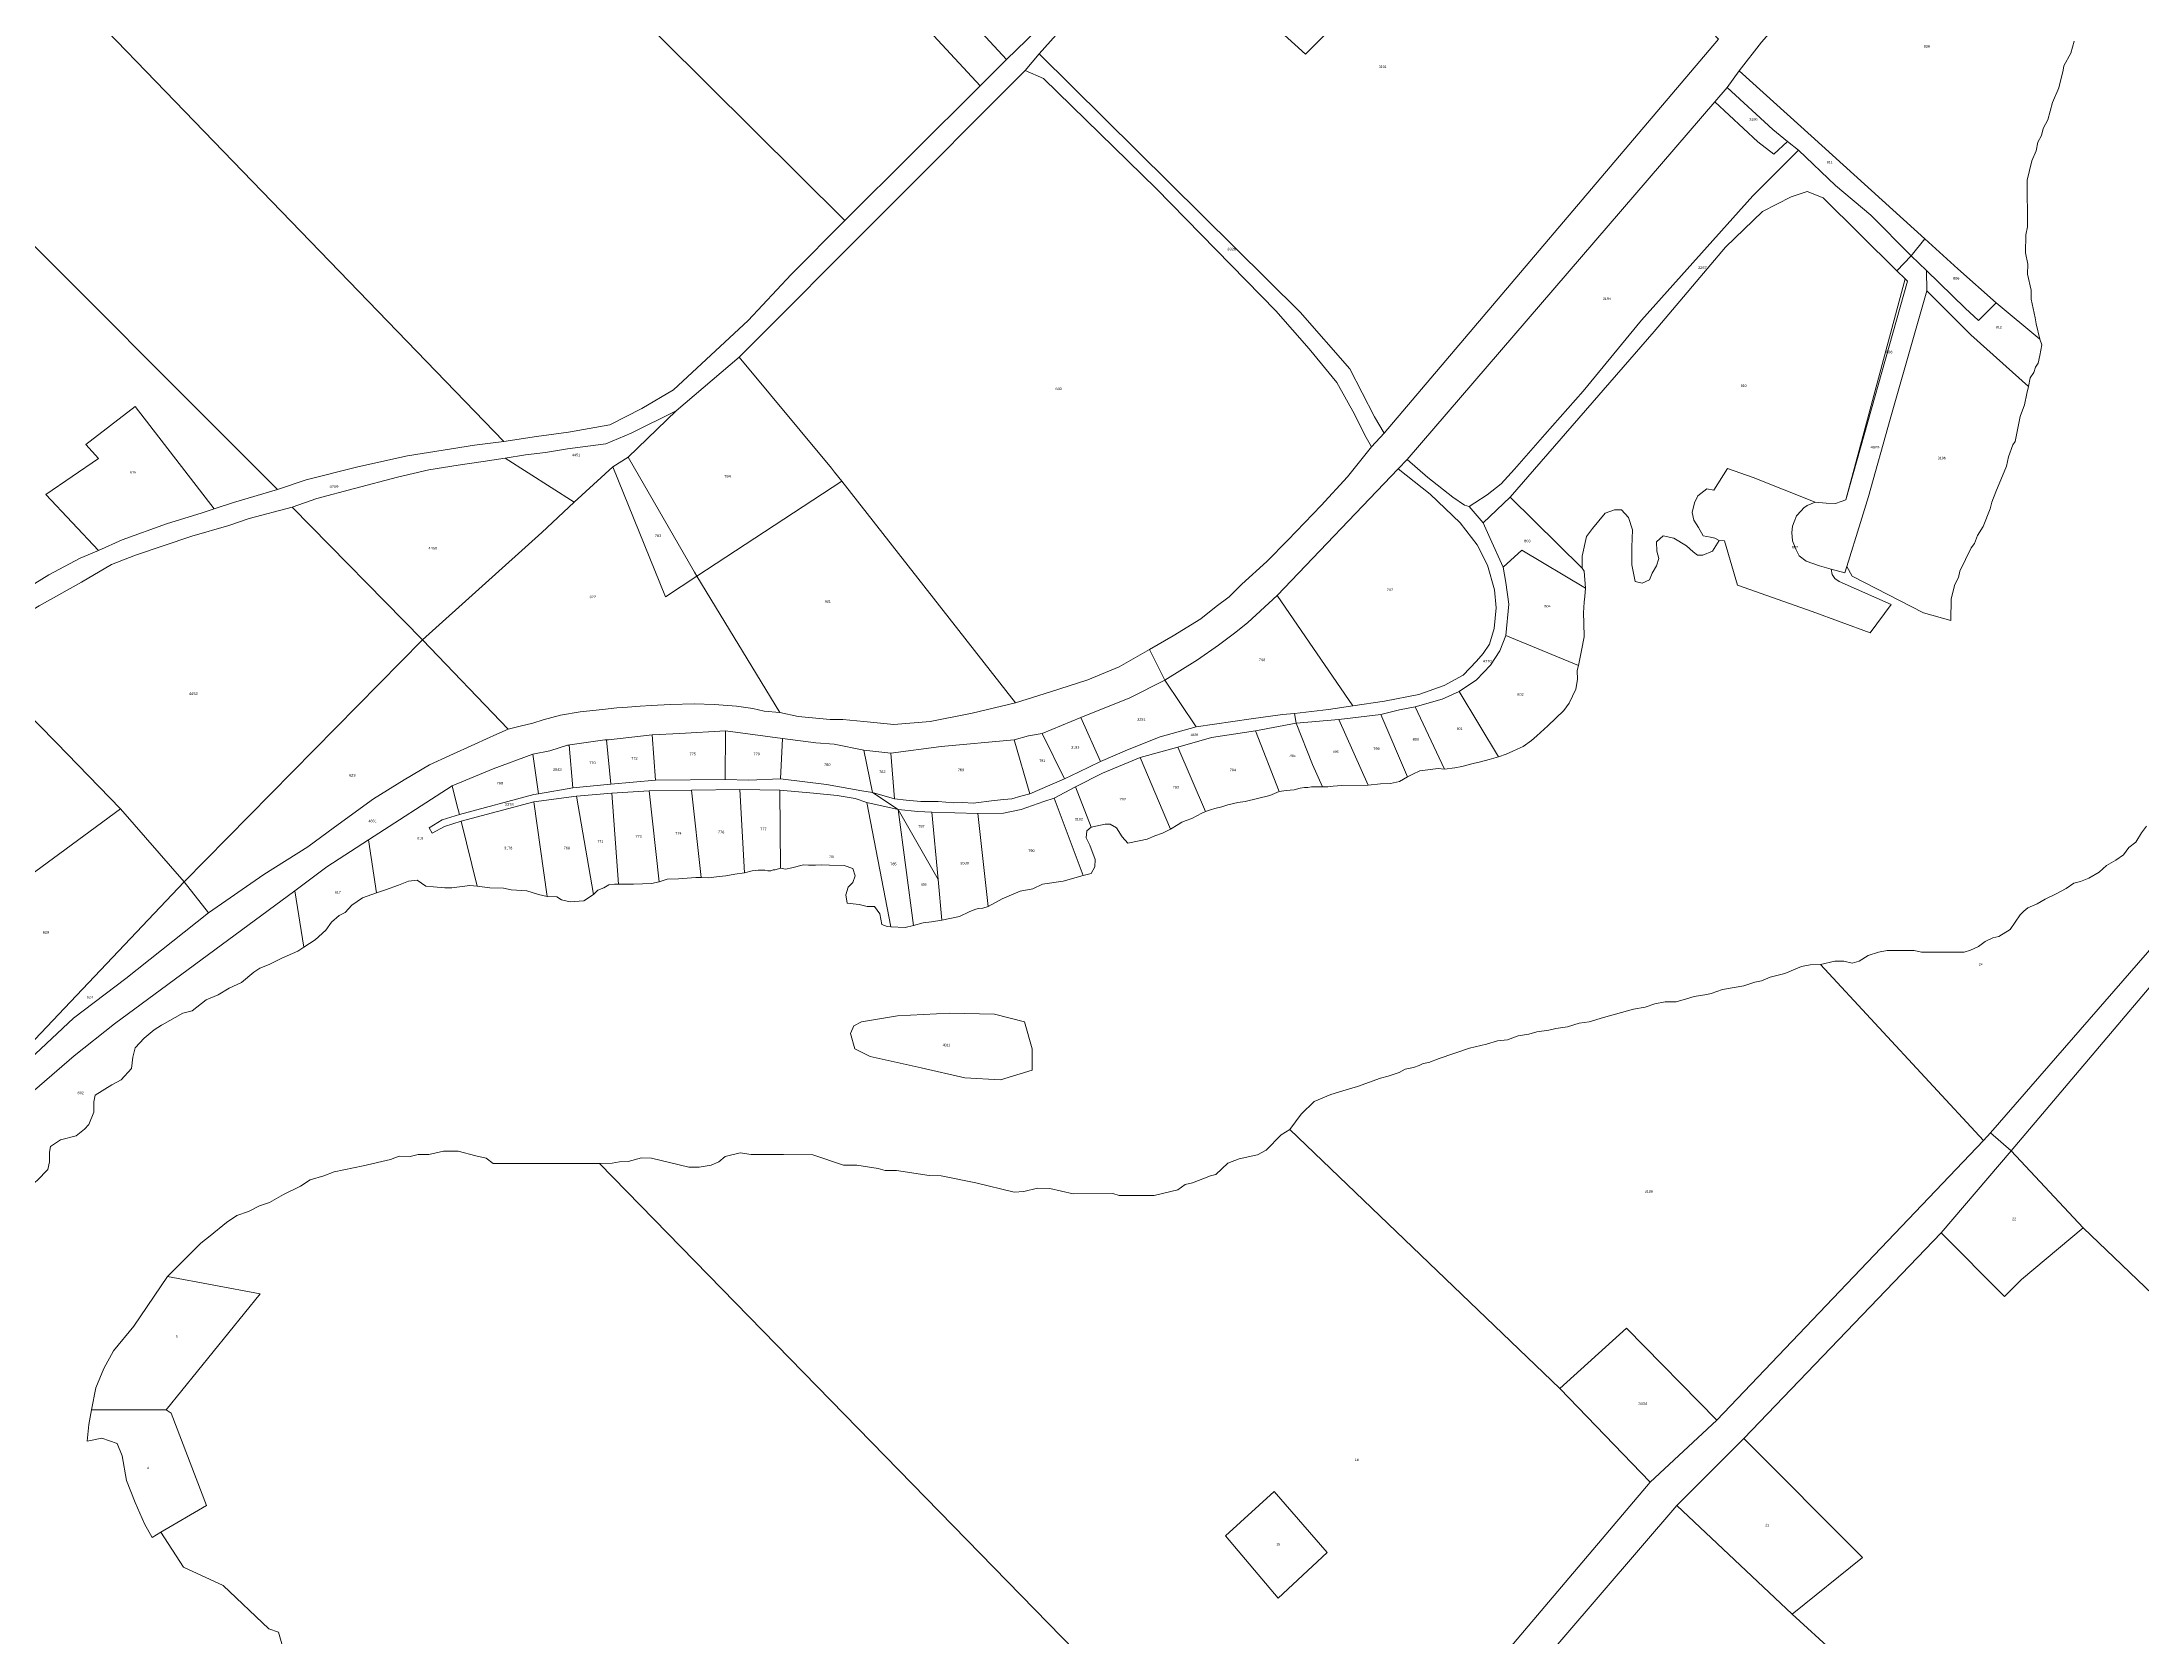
# Model space of a CAD drawing. Header units: metres. Extents: x 208626 to 229755, y 5040476 to 5064226.
# Drawn here: x 217748 to 218932, y 5042127 to 5043026 of the extents above; entities that cross this region are included whole.
import ezdxf

# ---------------------------------------------------------------- set-up
doc = ezdxf.new("R2010")
doc.units = ezdxf.units.M
doc.header["$LTSCALE"] = 0.56
doc.layers.add('6', color=7, linetype='Continuous', lineweight=13)
doc.layers.add('61', color=7, linetype='Continuous')

msp = doc.modelspace()

# ---------------------------------------------------------------- linework, layer by layer
at = {"layer": '6'}
for points in [[(217089.9591, 5044026.8276), (217153.9212, 5044091.6685), (217160.2048, 5044098.2797), (218244.4752, 5043066.9266), (218228.7999, 5043052.8188), (218276.6098, 5043001.0901), (218200.2213, 5042925.2129)], [(216960.5795, 5043883.7877), (217089.9591, 5044026.8276), (218200.2213, 5042925.2129), (218170.1095, 5042894.8852), (218145.8409, 5042868.9994), (218103.6439, 5042829.9083), (218085.8117, 5042819.2782), (218067.7622, 5042810.221), (218044.582, 5042806.093), (218026.4824, 5042803.5527), (218007.9494, 5042800.6839)], [(216871.0926, 5043783.6837), (216960.5795, 5043883.7877), (218007.9494, 5042800.6839), (217991.5124, 5042798.7009), (217973.8702, 5042795.9713), (217953.6443, 5042792.7777), (217925.7338, 5042786.5351), (217896.6288, 5042779.2588), (217880.4155, 5042773.7043)], [(216775.5389, 5043686.6132), (216871.0926, 5043783.6837), (217880.4155, 5042773.7043), (217855.6476, 5042766.4009), (217844.7998, 5042762.8108), (217800.133, 5042820.4244), (217772.3545, 5042799.0563), (217779.4772, 5042791.2214), (217749.918, 5042770.9217), (217779.4951, 5042739.4157), (217769.2776, 5042734.9648), (217751.5653, 5042725.6038), (217731.8527, 5042713.4104)], [(218309.7948, 5043019.2595), (218322.6478, 5043033.5261), (218381.5297, 5043090.3776), (218383.5844, 5043092.4102), (218418.0234, 5043057.2368), (218459.9916, 5043018.95), (218482.0802, 5043041.4067), (218450.4199, 5043091.8422), (218454.4695, 5043094.7873), (218421.5564, 5043129.9735), (218479.923, 5043190.1577), (218504.5368, 5043215.538), (218587.3689, 5043140.0688), (218692.8527, 5043027.5653), (218504.375, 5042805.4561), (218498.8476, 5042814.5825), (218485.0611, 5042841.7109), (218457.0432, 5042873.7313)], [(218383.5844, 5043092.4102), (218421.5564, 5043129.9735), (218454.4695, 5043094.7873), (218450.4199, 5043091.8422), (218482.0802, 5043041.4067), (218459.9916, 5043018.95), (218418.0234, 5043057.2368)], [(218244.4752, 5043066.9266), (218286.1004, 5043108.6513), (218336.4953, 5043059.7163), (218291.5014, 5043015.9817)], [(218228.7999, 5043052.8188), (218244.4752, 5043066.9266), (218291.5014, 5043015.9817), (218276.6098, 5043001.0901)], [(218301.8564, 5043009.8326), (218309.7948, 5043019.2595), (218457.0432, 5042873.7313), (218485.0611, 5042841.7109), (218498.8476, 5042814.5825), (218504.375, 5042805.4561), (218497.1554, 5042797.7878), (218493.5109, 5042804.3538), (218487.5579, 5042816.2619), (218477.7359, 5042834.1062), (218461.9649, 5042853.0314), (218443.2595, 5042874.3833), (218375.7829, 5042943.3483), (218312.2755, 5043005.3673)], [(218140.7957, 5042848.3254), (218301.8564, 5043009.8326), (218312.2755, 5043005.3673), (218375.7829, 5042943.3483), (218443.2595, 5042874.3833), (218461.9649, 5042853.0314), (218477.7359, 5042834.1062), (218487.5579, 5042816.2619), (218493.5109, 5042804.3538), (218497.1554, 5042797.7878), (218483.5937, 5042780.9354), (218468.7239, 5042764.7138), (218450.0746, 5042745.1211), (218438.1049, 5042733.1514), (218424.1402, 5042720.3837), (218416.9584, 5042713.2019), (218409.6759, 5042707.8079), (218400.9988, 5042700.8332), (218385.4382, 5042691.2575), (218372.0476, 5042683.5478), (218354.9536, 5042673.7293), (218337.259, 5042666.5204), (218316.2875, 5042659.6391), (218296.4354, 5042653.5097), (218198.5582, 5042778.4441), (218194.476, 5042783.5822), (218192.7015, 5042785.8159)], [(218697.6603, 5043000.2503), (218704.4479, 5043009.6626), (218745.128, 5042972.9605), (218809.1286, 5042914.8881), (218801.4468, 5042905.378), (218778.7877, 5042928.3392), (218758.8204, 5042945.086), (218737.887, 5042964.915), (218731.6808, 5042969.7204), (218723.3945, 5042976.6473)], [(218517.2834, 5042790.6275), (218690.8027, 5042992.1458), (218714.9425, 5042969.6939), (218723.9426, 5042962.694), (218731.6808, 5042969.7204), (218737.887, 5042964.915), (218712.1413, 5042939.1693), (218649.3222, 5042869.0814), (218616.4727, 5042829.1467), (218594.9873, 5042804.8028), (218577.775, 5042785.14), (218570.2384, 5042776.9481), (218562.3741, 5042770.7222), (218555.4929, 5042766.1347), (218552.2161, 5042764.1686), (218549.5947, 5042764.824), (218543.0411, 5042769.4115), (218528.9509, 5042780.5525)], [(218690.8027, 5042992.1458), (218697.6603, 5043000.2503), (218723.3945, 5042976.6473), (218731.6808, 5042969.7204), (218723.9426, 5042962.694), (218714.9425, 5042969.6939)], [(218552.2161, 5042764.1686), (218555.4929, 5042766.1347), (218562.3741, 5042770.7222), (218570.2384, 5042776.9481), (218577.775, 5042785.14), (218594.9873, 5042804.8028), (218616.4727, 5042829.1467), (218649.3222, 5042869.0814), (218712.1413, 5042939.1693), (218737.887, 5042964.915), (218758.8204, 5042945.086), (218778.7877, 5042928.3392), (218801.4468, 5042905.378), (218793.3671, 5042897.028), (218751.7352, 5042938.0008), (218742.7143, 5042941.5829), (218733.7002, 5042938.6449), (218717.5719, 5042930.452), (218696.8548, 5042910.2053), (218656.6271, 5042862.7366), (218575.3941, 5042769.4246), (218560.0806, 5042754.9264)], [(218801.4468, 5042905.378), (218809.1286, 5042914.8881), (218827.7399, 5042898.0662), (218849.3927, 5042878.9974), (218839.4133, 5042868.986), (218831.8997, 5042875.9108), (218810.004, 5042897.0978)], [(218734.1497, 5042749.5843), (218734.4635, 5042753.0358), (218735.5617, 5042755.5459), (218736.8168, 5042758.8405), (218739.3269, 5042761.6644), (218740.8957, 5042763.3901), (218742.7783, 5042764.8021), (218747.2693, 5042766.5443), (218753.5, 5042765.9648), (218758.8185, 5042765.8091), (218761.9333, 5042766.9771), (218764.5492, 5042767.8243), (218799.3106, 5042891.1787), (218797.9873, 5042892.481), (218793.3671, 5042897.028), (218801.4468, 5042905.378), (218810.004, 5042897.0978), (218810.2123, 5042885.7279), (218789.5091, 5042813.2641), (218777.3492, 5042769.7443), (218772.7789, 5042755.0524), (218765.0997, 5042730.3666), (218763.9671, 5042726.7257), (218756.3729, 5042728.8629), (218749.8293, 5042730.7044), (218742.1493, 5042733.2644), (218738.3856, 5042736.4061), (218736.503, 5042740.0144), (218734.6204, 5042744.8778)], [(218810.004, 5042897.0978), (218831.8997, 5042875.9108), (218839.4133, 5042868.986), (218849.3927, 5042878.9974), (218874.0143, 5042858.4141), (218875.0997, 5042855.1579), (218874.0143, 5042849.1884), (218873.0646, 5042844.8468), (218871.5952, 5042842.5641), (218870.5953, 5042839.5641), (218868.5875, 5042836.5709), (218867.6378, 5042831.6867), (218835.1439, 5042860.9323), (218810.2123, 5042885.7279)], [(218764.5492, 5042767.8243), (218797.9873, 5042892.481), (218799.3106, 5042891.1787)], [(218765.0997, 5042730.3666), (218772.7789, 5042755.0524), (218777.3492, 5042769.7443), (218789.5091, 5042813.2641), (218810.2123, 5042885.7279), (218835.1439, 5042860.9323), (218867.6378, 5042831.6867), (218866.6881, 5042827.8878), (218865.3313, 5042821.3756), (218862.8892, 5042814.8633), (218861.1255, 5042806.4517), (218860.4471, 5042802.6528), (218860.0401, 5042800.7534), (218858.8191, 5042798.854), (218856.2413, 5042792.2061), (218855.1559, 5042786.9149), (218849.1864, 5042772.398), (218846.8799, 5042766.5641), (218845.9302, 5042762.7653), (218841.9957, 5042752.8612), (218838.7396, 5042747.8413), (218837.1116, 5042743.2285), (218835.3478, 5042740.7864), (218828.8356, 5042727.7619), (218828.1774, 5042724.0874), (218825.9864, 5042720.1643), (218823.9514, 5042712.1596), (218823.8157, 5042699.9491), (218808.4167, 5042704.1899), (218768.2018, 5042724.8498)], [(218078.1448, 5042791.9877), (218105.2151, 5042818.0655), (218140.7957, 5042848.3254), (218192.7015, 5042785.8159), (218194.476, 5042783.5822), (218198.5582, 5042778.4441), (218116.9125, 5042724.8293), (218115.5231, 5042727.1122)], [(217749.918, 5042770.9217), (217779.4772, 5042791.2214), (217772.3545, 5042799.0563), (217800.133, 5042820.4244), (217844.7998, 5042762.8108), (217837.9934, 5042760.5583), (217817.8607, 5042754.3345), (217792.9383, 5042745.2718), (217779.4951, 5042739.4157)], [(218008.8045, 5042791.3859), (218020.3253, 5042793.205), (218031.563, 5042794.6617), (218043.947, 5042796.5669), (218065.5395, 5042799.4248), (218079.7432, 5042805.4141), (218105.2151, 5042818.0655), (218078.1448, 5042791.9877), (218069.4401, 5042786.5351), (218047.6113, 5042766.5253)], [(217888.6714, 5042763.8606), (217902.643, 5042768.6237), (217923.918, 5042774.3393), (217948.0508, 5042780.6901), (217965.8329, 5042784.8181), (217982.3448, 5042787.3584), (217996.3164, 5042789.5811), (218008.8045, 5042791.3859), (218047.6113, 5042766.5253), (218029.4206, 5042749.5474), (217962.2498, 5042689.0131)], [(218069.4401, 5042786.5351), (218078.1448, 5042791.9877), (218115.5231, 5042727.1122), (218116.9125, 5042724.8293), (218099.1515, 5042713.166)], [(218453.6899, 5042647.5843), (218473.0231, 5042649.6883), (218486.6804, 5042651.7749), (218504.4785, 5042654.3881), (218523.9307, 5042658.153), (218538.1259, 5042663.2436), (218548.9393, 5042669.1418), (218556.4759, 5042677.0061), (218560.0804, 5042681.2659), (218563.6848, 5042686.5088), (218566.3063, 5042695.3561), (218567.5412, 5042707.0972), (218566.517, 5042717.1124), (218562.5122, 5042731.1469), (218556.8036, 5042742.5418), (218547.2077, 5042754.9264), (218530.3121, 5042771.0175), (218512.317, 5042785.4191), (218517.2834, 5042790.6275), (218528.9509, 5042780.5525), (218543.0411, 5042769.4115), (218549.5947, 5042764.824), (218552.2161, 5042764.1686), (218560.0806, 5042754.9264), (218564.1033, 5042746.0763), (218571.3443, 5042729.9852), (218572.9895, 5042721.2369), (218574.5626, 5042709.0668), (218572.9864, 5042691.3993), (218569.5831, 5042682.9043), (218564.3402, 5042674.7124), (218556.4759, 5042666.5204), (218546.5475, 5042659.9714), (218537.0356, 5042655.6011), (218521.7344, 5042651.2507), (218512.8947, 5042649.4811), (218502.409, 5042646.8597), (218478.771, 5042644.1438), (218454.7553, 5042642.1507)], [(217962.2498, 5042689.0131), (218029.4206, 5042749.5474), (218047.6113, 5042766.5253), (218069.4401, 5042786.5351), (218099.1515, 5042713.166), (218116.9125, 5042724.8293), (218163.6679, 5042648.0085), (218154.8675, 5042648.9121), (218148.3777, 5042650.3502), (218139.1588, 5042651.6331), (218126.7187, 5042652.5145), (218115.3219, 5042652.9544), (218101.9044, 5042652.5644), (218091.0385, 5042651.9435), (218084.8294, 5042651.6331), (218077.6889, 5042651.0122), (218071.7903, 5042650.7017), (218063.7185, 5042649.7704), (218050.9899, 5042648.5285), (218040.0545, 5042646.532), (218030.2241, 5042643.9106), (218024.4205, 5042642.1002), (218017.223, 5042640.3483), (218010.4562, 5042638.6943)], [(218444.0279, 5042713.9972), (218512.317, 5042785.4191), (218530.3121, 5042771.0175), (218547.2077, 5042754.9264), (218556.8036, 5042742.5418), (218562.5122, 5042731.1469), (218566.517, 5042717.1124), (218567.5412, 5042707.0972), (218566.3063, 5042695.3561), (218563.6848, 5042686.5088), (218560.0804, 5042681.2659), (218556.4759, 5042677.0061), (218548.9393, 5042669.1418), (218538.1259, 5042663.2436), (218523.9307, 5042658.153), (218504.4785, 5042654.3881), (218486.6804, 5042651.7749)], [(218677.9979, 5042760.732), (218679.2438, 5042766.214), (218681.2373, 5042770.2009), (218686.2209, 5042774.1878), (218690.2078, 5042773.4403), (218697.9325, 5042785.6502), (218712.385, 5042780.4174), (218747.2693, 5042766.5443), (218742.7783, 5042764.8021), (218740.8957, 5042763.3901), (218739.3269, 5042761.6644), (218736.8168, 5042758.8405), (218735.5617, 5042755.5459), (218734.4635, 5042753.0358), (218734.1497, 5042749.5843), (218734.6204, 5042744.8778), (218736.503, 5042740.0144), (218738.3856, 5042736.4061), (218742.1493, 5042733.2644), (218749.8293, 5042730.7044), (218756.3729, 5042728.8629), (218756.9886, 5042725.8465), (218758.4837, 5042723.6039), (218760.9343, 5042721.8448), (218790.1822, 5042708.8722), (218778.2858, 5042693.0013), (218745.5807, 5042705.071), (218703.5313, 5042719.8662), (218696.1882, 5042744.7844), (218693.198, 5042745.0336), (218690.7062, 5042746.2795), (218688.2144, 5042746.7778), (218684.2275, 5042747.5254), (218681.4865, 5042752.2598), (218678.9946, 5042756.4959)], [(218116.9125, 5042724.8293), (218198.5582, 5042778.4441), (218296.4354, 5042653.5097), (218272.125, 5042647.7676), (218248.4581, 5042642.9275), (218227.8371, 5042641.3837), (218211.0795, 5042642.9797), (218199.1098, 5042644.1766), (218191.928, 5042644.1766), (218173.9735, 5042645.7726), (218163.6679, 5042648.0085)], [(218560.0806, 5042754.9264), (218575.3941, 5042769.4246), (218615.9666, 5042729.451), (218617.171, 5042727.6209), (218617.8493, 5042718.1249), (218582.0348, 5042739.5927), (218571.3443, 5042729.9852), (218564.1033, 5042746.0763)], [(217704.3981, 5042683.1063), (217718.5076, 5042691.572), (217738.0523, 5042703.3074), (217746.0783, 5042708.1266), (217770.0145, 5042721.4549), (217786.9263, 5042731.4973), (217800.3433, 5042736.7227), (217832.1499, 5042747.3487), (217853.0471, 5042753.3905), (217864.4919, 5042757.43), (217888.6714, 5042763.8606), (217962.2498, 5042689.0131), (217827.7343, 5042552.634), (217791.8491, 5042593.791), (217755.9289, 5042631.0251)], [(218571.3443, 5042729.9852), (218582.0348, 5042739.5927), (218617.8493, 5042718.1249), (218617.5102, 5042713.3769), (218617.171, 5042710.3246), (218616.6851, 5042704.3031), (218616.9246, 5042698.3155), (218617.1641, 5042690.6513), (218615.4876, 5042682.9872), (218613.8111, 5042674.6045), (218572.9864, 5042691.3993), (218574.5626, 5042709.0668), (218572.9895, 5042721.2369)], [(218380.6804, 5042666.2823), (218399.1698, 5042677.6892), (218410.9735, 5042686.0706), (218420.7452, 5042693.3754), (218427.3974, 5042698.6971), (218444.0279, 5042713.9972), (218486.6804, 5042651.7749), (218473.0231, 5042649.6883), (218453.6899, 5042647.5843), (218447.0313, 5042646.8597), (218429.3366, 5042644.5659), (218398.3912, 5042640.0567)], [(217827.7343, 5042552.634), (217962.2498, 5042689.0131), (218010.4562, 5042638.6943), (218004.1556, 5042635.8423), (217998.1949, 5042633.2448), (217991.7236, 5042630.1795), (217977.6704, 5042623.8282), (217966.0997, 5042618.6413), (217951.886, 5042610.1581), (217934.5795, 5042599.4898), (217912.635, 5042583.5302), (217897.4734, 5042572.3584), (217872.736, 5042556.7978), (217841.6148, 5042535.2524)], [(218546.5475, 5042659.9714), (218556.4759, 5042666.5204), (218564.3402, 5042674.7124), (218569.5831, 5042682.9043), (218572.9864, 5042691.3993), (218613.8111, 5042674.6045), (218613.0926, 5042671.7305), (218613.3321, 5042666.7009), (218612.3741, 5042661.1923), (218608.542, 5042653.2887), (218605.6402, 5042649.2789), (218596.5668, 5042640.5949), (218590.3397, 5042634.8468), (218587.4656, 5042632.2123), (218582.6755, 5042628.8592), (218579.3225, 5042627.4222), (218576.9274, 5042626.2247), (218573.0954, 5042624.5481), (218568.7843, 5042623.1111)], [(217574.5898, 5042609.7364), (217588.6994, 5042618.2021), (217608.4528, 5042629.4898), (217622.9248, 5042637.2015), (217641.8246, 5042647.5659), (217662.147, 5042659.3529), (217679.0008, 5042668.9967), (217704.3981, 5042683.1063), (217755.9289, 5042631.0251), (217791.8491, 5042593.791), (217678.3282, 5042510.3477), (217646.9571, 5042541.6793)], [(218333.3268, 5042645.2213), (218360.926, 5042656.4051), (218380.6804, 5042666.2823), (218398.3912, 5042640.0567), (218377.9556, 5042634.2666), (218359.5636, 5042627.1141), (218344.3584, 5042620.5219)], [(218502.409, 5042646.8597), (218512.8947, 5042649.4811), (218521.7344, 5042651.2507), (218538.3629, 5042616.1112), (218534.7924, 5042616.4925), (218524.476, 5042615.2075), (218520.4044, 5042613.2914), (218517.5304, 5042611.8544)], [(218521.7344, 5042651.2507), (218537.0356, 5042655.6011), (218546.5475, 5042659.9714), (218568.7843, 5042623.1111), (218563.5152, 5042621.6741), (218558.7251, 5042620.2371), (218554.414, 5042619.279), (218548.1869, 5042617.6025), (218544.1153, 5042616.884), (218538.3629, 5042616.1112)], [(218091.572, 5042635.3917), (218107.3421, 5042636.1968), (218132.9529, 5042637.6861), (218132.875, 5042610.2775), (218093.5345, 5042609.9383)], [(218132.875, 5042610.2775), (218132.9529, 5042637.6861), (218165.1957, 5042633.4039), (218163.9987, 5042610.6615), (218146.1016, 5042609.9383)], [(218215.9375, 5042602.9485), (218228.2361, 5042599.4898), (218234.8464, 5042598.7574), (218243.1369, 5042598.0037), (218252.9348, 5042598.0037), (218261.473, 5042597.142), (218266.8081, 5042597.3802), (218272.7063, 5042597.0525), (218284.4667, 5042598.5126), (218289.8295, 5042599.0956), (218294.3873, 5042599.511), (218299.5759, 5042600.9847), (218304.4911, 5042602.2954), (218315.9097, 5042607.1282), (218324.1516, 5042610.6166), (218332.0545, 5042614.4906), (218344.3584, 5042620.5219), (218359.5636, 5042627.1141), (218377.9556, 5042634.2666), (218398.3912, 5042640.0567), (218429.3366, 5042644.5659), (218447.0313, 5042646.8597), (218453.6899, 5042647.5843), (218454.7553, 5042642.1507), (218431.7747, 5042637.6447), (218406.9917, 5042634.0399), (218388.0491, 5042628.5097), (218366.7161, 5042622.6864), (218345.5392, 5042613.8534), (218330.3776, 5042606.2726), (218318.3627, 5042599.8875), (218312.4757, 5042598.0037), (218299.6631, 5042593.4816), (218289.7421, 5042591.3519), (218275.3169, 5042591.111), (218249.3826, 5042591.909), (218241.378, 5042592.3737), (218230.4357, 5042593.4481)], [(218311.4646, 5042636.2929), (218333.3268, 5042645.2213), (218344.3584, 5042620.5219), (218332.0545, 5042614.4906), (218324.1516, 5042610.6166)], [(218388.0491, 5042628.5097), (218406.9917, 5042634.0399), (218431.7747, 5042637.6447), (218445.2, 5042603.4718), (218439.9309, 5042601.3162), (218426.0397, 5042597.9632), (218421.8248, 5042597.39), (218416.22, 5042596.0471), (218412.867, 5042594.8496), (218408.7954, 5042593.8916), (218406.4003, 5042593.1731), (218403.5263, 5042592.2151)], [(218431.7747, 5042637.6447), (218454.7553, 5042642.1507), (218463.9521, 5042618.691), (218469.6295, 5042606.1063), (218465.7974, 5042606.1063), (218463.4024, 5042606.1063), (218461.2468, 5042605.8668), (218459.3308, 5042605.8668), (218456.9358, 5042605.3878), (218453.5827, 5042604.4298), (218449.0321, 5042604.1903), (218445.2, 5042603.4718)], [(218454.7553, 5042642.1507), (218478.771, 5042644.1438), (218495.2564, 5042607.0643), (218480.474, 5042607.0192), (218475.6171, 5042606.5853), (218472.5035, 5042606.1063), (218469.6295, 5042606.1063), (218463.9521, 5042618.691)], [(218478.771, 5042644.1438), (218502.409, 5042646.8597), (218517.5304, 5042611.8544), (218512.9798, 5042609.2199), (218507.9502, 5042608.0223), (218502.2021, 5042607.7828), (218495.2564, 5042607.0643)], [(218024.3259, 5042624.5775), (218033.8952, 5042626.3797), (218043.9534, 5042629.6848), (218044.9534, 5042629.6849), (218046.954, 5042605.6849), (218027.6228, 5042602.2477)], [(218043.9534, 5042629.6848), (218064.9533, 5042632.6851), (218065.9533, 5042632.6852), (218068.4211, 5042607.7006), (218046.954, 5042605.6849), (218044.9534, 5042629.6849)], [(218065.9533, 5042632.6852), (218066.9533, 5042632.6852), (218091.572, 5042635.3917), (218093.5345, 5042609.9383), (218068.4211, 5042607.7006)], [(218163.9987, 5042610.6615), (218165.1957, 5042633.4039), (218183.9482, 5042631.01), (218194.322, 5042630.212), (218210.9809, 5042626.8303), (218215.9375, 5042602.9485), (218209.8693, 5042604.003), (218189.9331, 5042607.4696)], [(218210.9809, 5042626.8303), (218226.2695, 5042625.2267), (218228.2361, 5042599.4898), (218215.9375, 5042602.9485)], [(218226.2695, 5042625.2267), (218254.6611, 5042628.8171), (218295.6936, 5042632.6881), (218304.4911, 5042602.2954), (218299.5759, 5042600.9847), (218294.3873, 5042599.511), (218289.8295, 5042599.0956), (218284.4667, 5042598.5126), (218272.7063, 5042597.0525), (218266.8081, 5042597.3802), (218261.473, 5042597.142), (218252.9348, 5042598.0037), (218243.1369, 5042598.0037), (218234.8464, 5042598.7574), (218228.2361, 5042599.4898)], [(218295.6936, 5042632.6881), (218303.8044, 5042634.9411), (218311.4646, 5042636.2929), (218324.1516, 5042610.6166), (218315.9097, 5042607.1282), (218304.4911, 5042602.2954)], [(218366.7161, 5042622.6864), (218388.0491, 5042628.5097), (218403.5263, 5042592.2151), (218401.6103, 5042591.257), (218395.8622, 5042588.383), (218392.7486, 5042587.1855), (218390.3536, 5042586.2274), (218388.1734, 5042584.8806), (218383.8869, 5042582.3954)], [(217978.9542, 5042606.684), (218002.1105, 5042616.3938), (218024.3259, 5042624.5775), (218027.6228, 5042602.2477), (218024.9549, 5042601.7734), (217982.9546, 5042590.684), (217981.5891, 5042596.0612)], [(218330.3776, 5042606.2726), (218345.5392, 5042613.8534), (218366.7161, 5042622.6864), (218383.8869, 5042582.3954), (218379.3364, 5042580.0003), (218375.0253, 5042578.5633), (218370.7142, 5042576.767), (218366.1636, 5042575.6893), (218359.9028, 5042574.3534), (218356.7109, 5042577.9443), (218353.519, 5042583.1312), (218349.9281, 5042585.1261), (218347.1351, 5042585.1261), (218339.1553, 5042583.5302)], [(217931.7865, 5042576.3483), (217978.9542, 5042606.684), (217981.5891, 5042596.0612), (217982.9546, 5042590.684), (217973.3168, 5042587.5406), (217965.9218, 5042583.1036), (217967.6697, 5042580.1456), (217974.6613, 5042583.9103), (217983.955, 5042586.7673), (217993.0159, 5042550.3018), (217988.9443, 5042550.5413), (217978.7046, 5042549.2065), (217974.7046, 5042549.2065), (217968.3908, 5042549.91), (217963.9819, 5042550.2492), (217959.2339, 5042553.6406), (217954.2162, 5042552.9363), (217948.6492, 5042550.7147), (217941.2829, 5042548.1463), (217936.2534, 5042546.4697)], [(217965.9218, 5042583.1036), (217973.3168, 5042587.5406), (217982.9546, 5042590.684), (218024.9549, 5042601.7734), (218027.6228, 5042602.2477), (218046.954, 5042605.6849), (218068.4211, 5042607.7006), (218093.5345, 5042609.9383), (218132.875, 5042610.2775), (218146.1016, 5042609.9383), (218163.9987, 5042610.6615), (218189.9331, 5042607.4696), (218209.8693, 5042604.003), (218215.9375, 5042602.9485), (218230.4357, 5042593.4481), (218212.7411, 5042597.3802), (218206.1875, 5042599.674), (218196.0295, 5042601.3124), (218182.5947, 5042602.6231), (218163.6514, 5042604.3418), (218141.1379, 5042604.7509), (218113.8162, 5042604.3216), (218089.9566, 5042603.9467), (218068.954, 5042602.6853), (218049.0156, 5042600.9741), (218024.9543, 5042597.6846), (217983.955, 5042586.7673), (217974.6613, 5042583.9103), (217967.6697, 5042580.1456)], [(218024.9543, 5042597.6846), (218049.0156, 5042600.9741), (218058.5424, 5042545.4649), (218053.1315, 5042541.9191), (218045.3762, 5042541.4315), (218040.6282, 5042542.4489), (218037.915, 5042544.1446), (218032.5341, 5042544.3142)], [(218049.0156, 5042600.9741), (218068.954, 5042602.6853), (218072.6511, 5042551.2598), (218070.4955, 5042551.2598), (218067.2622, 5042551.0203), (218064.3882, 5042549.3438), (218061.0351, 5042547.9068), (218058.5424, 5042545.4649)], [(218068.954, 5042602.6853), (218089.9566, 5042603.9467), (218095.5237, 5042552.6968), (218091.2127, 5042551.7388), (218081.1535, 5042551.2598), (218072.6511, 5042551.2598)], [(218089.9566, 5042603.9467), (218113.8162, 5042604.3216), (218119.3606, 5042555.0514), (218116.3606, 5042555.0919), (218106.4219, 5042554.3189), (218100.0743, 5042554.1339), (218095.5237, 5042552.6968)], [(218113.8162, 5042604.3216), (218141.1379, 5042604.7509), (218143.7276, 5042557.7103), (218138.3013, 5042557.032), (218133.2142, 5042556.0146), (218129.4836, 5042555.6755), (218123.379, 5042554.9972), (218119.3606, 5042555.0514)], [(218141.1379, 5042604.7509), (218163.6514, 5042604.3418), (218164.022, 5042560.361), (218160.9084, 5042559.403), (218159.9504, 5042559.403), (218158.5134, 5042558.924), (218156.8368, 5042558.924), (218155.1603, 5042559.1635), (218152.7653, 5042559.1635), (218151.3282, 5042559.1635), (218147.9752, 5042558.924), (218143.7276, 5042557.7103)], [(218163.6514, 5042604.3418), (218182.5947, 5042602.6231), (218196.0295, 5042601.3124), (218206.1875, 5042599.674), (218212.7411, 5042597.3802), (218226.2695, 5042527.3082), (218224.1417, 5042527.5356), (218221.0522, 5042528.544), (218220.0348, 5042534.6486), (218216.9825, 5042538.7183), (218212.9128, 5042538.7183), (218208.4223, 5042539.8495), (218201.6241, 5042540.7216), (218200.9056, 5042545.2722), (218202.1032, 5042549.5833), (218204.7377, 5042552.2178), (218206.1747, 5042556.0499), (218204.7377, 5042560.1215), (218199.9476, 5042561.798), (218191.565, 5042562.0375), (218187.0144, 5042562.277), (218183.6613, 5042562.0375), (218179.8293, 5042562.0375), (218176.9552, 5042562.277), (218170.3161, 5042560.5909), (218166.896, 5042559.882), (218164.022, 5042560.361)], [(218318.3627, 5042599.8875), (218330.3776, 5042606.2726), (218339.1553, 5042583.5302), (218336.6999, 5042581.4503), (218336.3608, 5042577.3806), (218338.3956, 5042573.3109), (218341.4479, 5042565.1715), (218341.1503, 5042561.1867), (218339.0996, 5042557.3672), (218334.549, 5042556.1697)], [(217678.3282, 5042510.3477), (217791.8491, 5042593.791), (217827.7343, 5042552.634), (217733.4978, 5042453.0783)], [(217983.955, 5042586.7673), (218024.9543, 5042597.6846), (218032.5341, 5042544.3142), (218027.5045, 5042545.5117), (218020.9579, 5042547.536), (218012.1762, 5042548.1463), (218007.8651, 5042549.1043), (218000.201, 5042549.3438), (217993.0159, 5042550.3018)], [(218212.7411, 5042597.3802), (218230.4357, 5042593.4481), (218238.9868, 5042528.0279), (218234.1967, 5042526.8304), (218226.2695, 5042527.3082)], [(218230.4357, 5042593.4481), (218241.378, 5042592.3737), (218249.3826, 5042591.909), (218252.9025, 5042554.0577)], [(218230.4357, 5042593.4481), (218252.9025, 5042554.0577), (218255.0336, 5042531.1415), (218249.046, 5042530.1834), (218244.4954, 5042529.4649), (218238.9868, 5042528.0279)], [(218249.3826, 5042591.909), (218275.3169, 5042591.111), (218281.1396, 5042538.8056), (218278.026, 5042537.8476), (218275.3915, 5042537.6081), (218273.4754, 5042537.1291), (218270.3619, 5042535.692), (218264.858, 5042533.0965), (218255.0336, 5042531.1415), (218252.9025, 5042554.0577)], [(218275.3169, 5042591.111), (218289.7421, 5042591.3519), (218299.6631, 5042593.4816), (218312.4757, 5042598.0037), (218318.3627, 5042599.8875), (218334.549, 5042556.1697), (218323.2923, 5042552.9363), (218311.7961, 5042551.2598), (218306.2875, 5042548.6253), (218299.1024, 5042547.4277), (218289.0432, 5042543.1167), (218281.1396, 5042538.8056)], [(217890.2916, 5042547.6211), (217908.2461, 5042561.1867), (217931.7865, 5042576.3483), (217936.2534, 5042546.4697), (217928.3497, 5042543.5957), (217922.3621, 5042539.5241), (217918.53, 5042535.4525), (217915.177, 5042533.776), (217910.8659, 5042529.9439), (217907.7523, 5042525.3933), (217901.6268, 5042520.0062), (217895.2981, 5042515.8132)], [(218857.8975, 5042401.1099), (218993.6817, 5042561.4107), (219440.548, 5042141.6671), (219480.006, 5042110.3206), (219324.7365, 5041944.3428), (219273.2119, 5041999.1026), (218898.4442, 5042357.7345)], [(217703.8371, 5042421.3598), (217711.693, 5042430.0427), (217733.4978, 5042453.0783), (217827.7343, 5042552.634), (217841.6148, 5042535.2524), (217794.933, 5042498.1463), (217765.4077, 5042475.8029), (217743.9588, 5042455.6809), (217740.4505, 5042452.7785), (217737.4556, 5042450.7233), (217731.8644, 5042445.6755), (217712.6173, 5042428.9773)], [(218203.4614, 5042467.1175), (218205.3839, 5042471.443), (218209.7094, 5042473.8461), (218229.8951, 5042477.2104), (218259.2125, 5042478.6522), (218284.6849, 5042478.1716), (218301.5063, 5042473.8461), (218305.8318, 5042458.4665), (218305.8318, 5042446.4512), (218288.0492, 5042441.1645), (218267.8635, 5042442.1257), (218243.3523, 5042447.893), (218214.5155, 5042454.141), (218205.8645, 5042458.4665)], [(218167.7932, 5041650.1584), (218203.0351, 5041688.8858), (218232.4679, 5041722.1913), (218262.8069, 5041757.3403), (218415.6712, 5041933.8256), (218460.6242, 5041985.7249), (218654.2213, 5042214.4067), (218691.9391, 5042249.2957), (218842.2676, 5042406.8683), (218846.0786, 5042411.2404), (218857.8975, 5042401.1099), (218818.2938, 5042354.9056), (218707.0262, 5042238.9233), (218669.3084, 5042201.2055), (218499.8724, 5042003.777), (218483.525, 5041987.5392), (218469.9923, 5041971.4068), (218269.3816, 5041745.5271), (218193.7042, 5041654.0391), (218180.4595, 5041638.6321)], [(218818.2938, 5042354.9056), (218857.8975, 5042401.1099), (218898.4442, 5042357.7345), (218863.5552, 5042328.5031), (218854.1257, 5042319.0737)], [(218707.0262, 5042238.9233), (218818.2938, 5042354.9056), (218854.1257, 5042319.0737), (218863.5552, 5042328.5031), (218898.4442, 5042357.7345), (219273.2119, 5041999.1026), (219324.7365, 5041944.3428), (219140.0885, 5041769.603), (218734.3716, 5042139.914), (218773.9754, 5042171.9742)], [(217775.636, 5042255.0784), (217777.9788, 5042267.4816), (217782.6102, 5042278.4622), (217787.9433, 5042288.3081), (217799.4301, 5042302.2563), (217818.473, 5042330.2506), (217870.6371, 5042320.4292), (217817.6895, 5042255.1902)], [(218603.3022, 5042267.2117), (218641.02, 5042301.1577), (218691.9391, 5042249.2957), (218654.2213, 5042214.4067)], [(217773.1746, 5042237.4379), (217773.9951, 5042246.8735), (217775.636, 5042255.0784), (217817.6895, 5042255.1902), (217820.526, 5042253.2992), (217840.3813, 5042201.2972), (217814.6091, 5042186.1576), (217809.6862, 5042183.2859), (217805.3981, 5042190.8968), (217800.2506, 5042202.9775), (217795.3277, 5042215.2848), (217792.8662, 5042229.2331), (217789.9945, 5042236.2072), (217781.3794, 5042239.0789)], [(218669.3084, 5042201.2055), (218707.0262, 5042238.9233), (218773.9754, 5042171.9742), (218734.3716, 5042139.914)], [(218414.8328, 5042184.0682), (218442.2706, 5042209.0341), (218472.1803, 5042174.6751), (218444.4953, 5042148.9676)], [(218490.6074, 5041945.1001), (218525.9807, 5041977.7274), (218499.8724, 5042003.777), (218669.3084, 5042201.2055), (218734.3716, 5042139.914), (219140.0885, 5041769.603), (218913.0809, 5041547.4489)]]:
    msp.add_lwpolyline(points, close=True, dxfattribs=at)
for points in [[(218935.8075, 5043415.4493), (218930.1967, 5043387.3953), (218925.8328, 5043363.0818), (218922.0922, 5043345.0026), (218918.3517, 5043329.4171), (218910.7622, 5043303.6311), (218904.6364, 5043288.2712), (218888.3278, 5043248.9607), (218877.6091, 5043224.1275), (218840.8816, 5043167.1158), (218716.9963, 5043025.8162), (218704.4479, 5043009.6626), (218697.6603, 5043000.2503), (218690.8027, 5042992.1458), (218517.2834, 5042790.6275), (218512.317, 5042785.4191), (218444.0279, 5042713.9972), (218427.3974, 5042698.6971), (218420.7452, 5042693.3754), (218410.9735, 5042686.0706), (218399.1698, 5042677.6892), (218380.6804, 5042666.2823), (218372.0476, 5042683.5478)], [(218704.4479, 5043009.6626), (218716.9963, 5043025.8162), (218840.8816, 5043167.1158)], [(217731.8527, 5042713.4104), (217751.5653, 5042725.6038), (217769.2776, 5042734.9648), (217779.4951, 5042739.4157), (217792.9383, 5042745.2718), (217817.8607, 5042754.3345), (217837.9934, 5042760.5583), (217844.7998, 5042762.8108), (217855.6476, 5042766.4009), (217880.4155, 5042773.7043), (217896.6288, 5042779.2588), (217925.7338, 5042786.5351), (217953.6443, 5042792.7777), (217973.8702, 5042795.9713), (217991.5124, 5042798.7009), (218007.9494, 5042800.6839), (218026.4824, 5042803.5527), (218044.582, 5042806.093), (218067.7622, 5042810.221), (218085.8117, 5042819.2782), (218103.6439, 5042829.9083), (218145.8409, 5042868.9994), (218170.1095, 5042894.8852), (218200.2213, 5042925.2129), (218276.6098, 5043001.0901), (218291.5014, 5043015.9817), (218336.4953, 5043059.7163)], [(218322.6478, 5043033.5261), (218309.7948, 5043019.2595), (218301.8564, 5043009.8326), (218140.7957, 5042848.3254), (218105.2151, 5042818.0655), (218079.7432, 5042805.4141)], [(218372.0476, 5042683.5478), (218385.4382, 5042691.2575), (218400.9988, 5042700.8332), (218409.6759, 5042707.8079), (218416.9584, 5042713.2019), (218424.1402, 5042720.3837), (218438.1049, 5042733.1514), (218450.0746, 5042745.1211), (218468.7239, 5042764.7138), (218483.5937, 5042780.9354), (218497.1554, 5042797.7878), (218504.375, 5042805.4561), (218692.8527, 5043027.5653)], [(218893.2333, 5043026.4057), (218891.5376, 5043019.6229), (218887.4459, 5043012.5375), (218887.1745, 5043009.9597), (218884.7493, 5042999.9714), (218881.205, 5042991.7797), (218878.4915, 5042982.0113), (218875.9138, 5042977.1271), (218874.9641, 5042973.1926), (218872.929, 5042969.3938), (218871.8436, 5042964.6453), (218869.5372, 5042958.947), (218866.8237, 5042947.9576), (218867.0951, 5042921.7729), (218866.0097, 5042917.16), (218865.874, 5042907.1203), (218867.2307, 5042900.7437), (218867.0951, 5042895.0455), (218868.9945, 5042885.9555), (218869.1302, 5042880.9356), (218871.3009, 5042870.4889), (218871.9793, 5042867.0971), (218874.0143, 5042858.4141), (218849.3927, 5042878.9974)], [(218849.3927, 5042878.9974), (218827.7399, 5042898.0662), (218809.1286, 5042914.8881), (218745.128, 5042972.9605), (218704.4479, 5043009.6626)], [(218575.3941, 5042769.4246), (218656.6271, 5042862.7366), (218696.8548, 5042910.2053), (218717.5719, 5042930.452), (218733.7002, 5042938.6449), (218742.7143, 5042941.5829), (218751.7352, 5042938.0008), (218793.3671, 5042897.028), (218797.9873, 5042892.481), (218764.5492, 5042767.8243), (218761.9333, 5042766.9771), (218758.8185, 5042765.8091), (218753.5, 5042765.9648), (218747.2693, 5042766.5443), (218712.385, 5042780.4174), (218697.9325, 5042785.6502), (218690.2078, 5042773.4403), (218686.2209, 5042774.1878), (218681.2373, 5042770.2009), (218679.2438, 5042766.214), (218677.9979, 5042760.732), (218678.9946, 5042756.4959), (218681.4865, 5042752.2598), (218684.2275, 5042747.5254), (218688.2144, 5042746.7778), (218690.7062, 5042746.2795), (218693.198, 5042745.0336), (218689.5148, 5042738.9442), (218683.9822, 5042736.7777), (218680.9299, 5042736.7777), (218678.6131, 5042738.5548), (218674.7196, 5042742.0589), (218667.7114, 5042746.3418), (218661.5988, 5042747.6303), (218657.8031, 5042744.1717), (218658.0264, 5042739.0358), (218659.1429, 5042734.8675), (218657.8775, 5042730.7736), (218655.4942, 5042726.6035), (218654.0069, 5042722.8092)], [(218079.7432, 5042805.4141), (218065.5395, 5042799.4248), (218043.947, 5042796.5669), (218031.563, 5042794.6617), (218020.3253, 5042793.205), (218008.8045, 5042791.3859), (217996.3164, 5042789.5811), (217982.3448, 5042787.3584), (217965.8329, 5042784.8181), (217948.0508, 5042780.6901), (217923.918, 5042774.3393), (217902.643, 5042768.6237), (217888.6714, 5042763.8606), (217864.4919, 5042757.43), (217853.0471, 5042753.3905), (217832.1499, 5042747.3487), (217800.3433, 5042736.7227), (217786.9263, 5042731.4973), (217770.0145, 5042721.4549), (217746.0783, 5042708.1266), (217738.0523, 5042703.3074), (217731.8527, 5042713.4104)], [(218654.0069, 5042722.8092), (218649.7642, 5042720.9483), (218645.8192, 5042721.916), (218644.0328, 5042731.2947), (218643.9584, 5042741.2688), (218644.3506, 5042751.0139), (218642.0145, 5042758.0222), (218638.1979, 5042762.2135), (218634.1332, 5042762.1994), (218628.8999, 5042760.3471), (218621.7147, 5042751.7249), (218618.3617, 5042747.1744), (218616.028, 5042736.0803), (218615.9666, 5042729.451), (218575.3941, 5042769.4246)], [(218154.8675, 5042648.9121), (218163.6679, 5042648.0085), (218173.9735, 5042645.7726), (218191.928, 5042644.1766), (218199.1098, 5042644.1766), (218211.0795, 5042642.9797), (218227.8371, 5042641.3837), (218248.4581, 5042642.9275), (218272.125, 5042647.7676), (218296.4354, 5042653.5097), (218316.2875, 5042659.6391), (218337.259, 5042666.5204), (218354.9536, 5042673.7293), (218372.0476, 5042683.5478), (218380.6804, 5042666.2823), (218360.926, 5042656.4051), (218333.3268, 5042645.2213), (218311.4646, 5042636.2929), (218303.8044, 5042634.9411), (218295.6936, 5042632.6881), (218254.6611, 5042628.8171), (218226.2695, 5042625.2267), (218210.9809, 5042626.8303), (218194.322, 5042630.212), (218183.9482, 5042631.01), (218165.1957, 5042633.4039), (218132.9529, 5042637.6861), (218107.3421, 5042636.1968), (218091.572, 5042635.3917), (218066.9533, 5042632.6852), (218065.9533, 5042632.6852), (218064.9533, 5042632.6851), (218043.9534, 5042629.6848), (218033.8952, 5042626.3797), (218024.3259, 5042624.5775), (218002.1105, 5042616.3938), (217978.9542, 5042606.684), (217931.7865, 5042576.3483), (217908.2461, 5042561.1867), (217890.2916, 5042547.6211)], [(217743.9588, 5042455.6809), (217765.4077, 5042475.8029), (217794.933, 5042498.1463), (217841.6148, 5042535.2524), (217872.736, 5042556.7978), (217897.4734, 5042572.3584), (217912.635, 5042583.5302), (217934.5795, 5042599.4898), (217951.886, 5042610.1581), (217966.0997, 5042618.6413), (217977.6704, 5042623.8282), (217991.7236, 5042630.1795), (217998.1949, 5042633.2448), (218004.1556, 5042635.8423), (218010.4562, 5042638.6943), (218017.223, 5042640.3483), (218024.4205, 5042642.1002), (218030.2241, 5042643.9106), (218040.0545, 5042646.532), (218050.9899, 5042648.5285), (218063.7185, 5042649.7704), (218071.7903, 5042650.7017), (218077.6889, 5042651.0122), (218084.8294, 5042651.6331), (218091.0385, 5042651.9435), (218101.9044, 5042652.5644), (218115.3219, 5042652.9544), (218126.7187, 5042652.5145), (218139.1588, 5042651.6331), (218148.3777, 5042650.3502), (218154.8675, 5042648.9121)], [(218750.3732, 5042506.1471), (218758.3249, 5042507.984), (218763.5484, 5042507.906), (218768.2263, 5042506.8925), (218772.0465, 5042507.906), (218777.1921, 5042511.1025), (218782.9614, 5042512.9736), (218787.8731, 5042513.9092), (218803.076, 5042513.9872), (218807.286, 5042512.9736), (218831.2988, 5042513.0516), (218834.8071, 5042514.0651), (218839.3389, 5042516.2344), (218843.2272, 5042519.0548), (218847.4372, 5042521.1598), (218850.9456, 5042521.9394), (218857.1994, 5042525.7443), (218862.874, 5042534.0238), (218864.979, 5042536.1288), (218867.162, 5042538.0779), (218872.3831, 5042540.2678), (218876.9074, 5042542.9116), (218882.7256, 5042545.7692), (218888.7579, 5042548.9148), (218893.0459, 5042551.9554), (218896.8661, 5042552.891), (218901.5439, 5042554.6841), (218907.3912, 5042558.1925), (218911.6012, 5042561.7788), (218916.9027, 5042564.8194), (218921.1907, 5042567.9379), (218924.0754, 5042572.07), (218928.0565, 5042575.0363), (218931.248, 5042580.3341), (218934.0547, 5042583.9984)], [(218985.1952, 5042570.8401), (218846.0786, 5042411.2404)], [(218993.6817, 5042561.4107), (218857.8975, 5042401.1099), (218846.0786, 5042411.2404), (218985.1952, 5042570.8401)], [(217890.2916, 5042547.6211), (217788.5491, 5042472.6109), (217765.8067, 5042454.6564), (217726.7057, 5042420.7422), (217684.4127, 5042370.0705), (217662.4683, 5042338.5503), (217659.6912, 5042331.8853), (217640.3505, 5042340.382)], [(217726.7057, 5042420.7422), (217765.8067, 5042454.6564), (217788.5491, 5042472.6109), (217890.2916, 5042547.6211), (217895.2981, 5042515.8132), (217891.9451, 5042513.6576), (217882.8439, 5042509.5861), (217875.8048, 5042506.1606), (217870.3897, 5042504.0775), (217867.0366, 5042501.6824), (217860.091, 5042495.9343), (217853.1454, 5042492.8208), (217846.9182, 5042488.9887), (217840.2121, 5042486.1146), (217832.3085, 5042479.8875), (217827.0394, 5042478.69), (217815.3552, 5042472.0483), (217815.0087, 5042471.834), (217810.9926, 5042469.3493), (217805.2445, 5042464.5592), (217800.2149, 5042459.0507), (217798.8193, 5042453.9326), (217798.141, 5042447.4889), (217792.3756, 5042441.0452), (217786.9493, 5042438.332), (217777.7015, 5042432.4657), (217776.983, 5042428.6336), (217776.983, 5042422.8855), (217774.1089, 5042415.9399), (217771.7139, 5042413.3053), (217766.9238, 5042409.4733), (217758.0621, 5042407.3177), (217752.5535, 5042403.4856), (217751.835, 5042400.3721), (217751.835, 5042394.8635)], [(218713.3399, 5042496.1335), (218717.0809, 5042496.8398), (218721.9159, 5042499.0182), (218730.258, 5042500.9672), (218739.6916, 5042504.8654), (218744.4474, 5042505.9569), (218750.3732, 5042506.1471), (218842.2676, 5042406.8683), (218691.9391, 5042249.2957), (218641.02, 5042301.1577), (218603.3022, 5042267.2117), (218451.1486, 5042413.0244)], [(218451.1486, 5042413.0244), (218457.6195, 5042421.7563), (218464.9481, 5042428.9289), (218474.3037, 5042432.7492), (218481.0086, 5042434.9321), (218489.2727, 5042437.349), (218502.2147, 5042441.9489), (218506.5806, 5042443.1183), (218512.7535, 5042445.2618), (218516.0922, 5042447.0944), (218520.848, 5042447.952), (218524.0948, 5042449.2002), (218526.3054, 5042450.213), (218529.424, 5042450.7587), (218535.3492, 5042453.0197), (218552.3452, 5042458.9449), (218561.9348, 5042461.2058), (218568.2371, 5042462.9666), (218573.7852, 5042463.7007), (218579.9443, 5042465.8837), (218585.9475, 5042466.8972), (218590.3135, 5042468.0666), (218597.1646, 5042469.0682), (218601.1504, 5042470.0937), (218607.6214, 5042470.8733), (218614.2483, 5042473.0563), (218619.8414, 5042473.8273), (218628.0478, 5042476.1748), (218644.81, 5042480.9306), (218651.5149, 5042482.1001), (218656.9723, 5042483.9712), (218662.7354, 5042485.0187), (218668.9007, 5042485.0627), (218674.7531, 5042486.7603), (218679.1139, 5042488.0253), (218686.2086, 5042489.1948), (218688.6727, 5042489.7271), (218695.0965, 5042492.0014), (218707.0249, 5042494.0285), (218713.3399, 5042496.1335)], [(218846.0786, 5042411.2404), (218842.2676, 5042406.8683), (218750.3732, 5042506.1471)], [(218430.3323, 5042398.2113), (218432.9051, 5042398.913), (218437.7681, 5042401.5351), (218446.2369, 5042410.0618), (218451.1486, 5042413.0244), (218603.3022, 5042267.2117), (218654.2213, 5042214.4067), (218460.6242, 5041985.7249), (218062.0326, 5042393.9233)], [(217814.6091, 5042186.1576), (217840.3813, 5042201.2972), (217820.526, 5042253.2992), (217817.6895, 5042255.1902), (217870.6371, 5042320.4292), (217818.473, 5042330.2506), (217829.3894, 5042341.22), (217837.1858, 5042349.0163), (217842.4873, 5042353.2264), (217851.7649, 5042360.7888), (217857.4563, 5042364.687), (217864.1474, 5042366.9114), (217870.2423, 5042370.0665), (217876.0116, 5042371.9376), (217883.73, 5042376.3815), (217893.4754, 5042381.1373), (217898.9329, 5042384.6457), (217906.4953, 5042386.9066), (217912.3426, 5042389.1675), (217928.7929, 5042392.5979), (217944.0738, 5042396.1063), (217949.0634, 5042398.0554), (217955.1446, 5042397.8995), (217959.8224, 5042398.9909), (217965.7476, 5042398.9909), (217974.0118, 5042400.94), (217982.1979, 5042400.94), (217992.2443, 5042398.2532), (217998.0245, 5042396.9639), (218002.0007, 5042393.9233), (218062.0326, 5042393.9233), (218460.6242, 5041985.7249)], [(218062.0326, 5042393.9233), (218069.1273, 5042394.1572), (218073.1867, 5042394.9078), (218078.171, 5042395.0928), (218085.7335, 5042397.1198), (218091.2689, 5042396.9639), (218112.3191, 5042391.8963), (218118.2443, 5042391.8183), (218124.8712, 5042392.9878), (218129.1592, 5042394.8589), (218132.8235, 5042397.9774), (218141.2435, 5042400.0045), (218147.4806, 5042399.0689), (218165.6461, 5042399.0689), (218182.1744, 5042398.913), (218199.5603, 5042393.0657), (218207.1227, 5042393.0657), (218219.1291, 5042391.1166), (218223.1052, 5042389.9472), (218229.4203, 5042389.9472), (218247.7417, 5042387.1405), (218254.6025, 5042386.9066), (218274.1714, 5042383.0084), (218295.7673, 5042377.8628), (218301.1467, 5042378.0967), (218308.8651, 5042379.9678), (218315.926, 5042379.7922), (218328.9797, 5042376.9273), (218351.3553, 5042377.0052), (218354.9416, 5042375.9917), (218374.7443, 5042375.8358), (218388.0761, 5042379.0323), (218392.2081, 5042382.0729), (218396.1843, 5042383.0084), (218406.3975, 5042386.9846), (218409.516, 5042387.7642), (218412.8685, 5042390.9607), (218416.2209, 5042394.0792), (218422.5891, 5042396.6122), (218430.3323, 5042398.2113)], [(217751.835, 5042394.8635), (217750.877, 5042390.5524), (217744.8956, 5042384.4083), (217739.3808, 5042379.7747), (217729.8765, 5042375.6091), (217717.8254, 5042365.8835), (217708.9638, 5042362.2909), (217702.8419, 5042357.2769), (217700.4679, 5042352.1897), (217700.1288, 5042348.4592), (217698.433, 5042343.0329), (217695.791, 5042334.9874), (217693.0068, 5042329.128), (217689.9545, 5042325.0583), (217687.2413, 5042320.6495), (217682.8578, 5042311.995), (217677.1097, 5042299.3013), (217675.8599, 5042294.2968), (217671.1221, 5042284.452), (217665.853, 5042275.3508), (217660.1049, 5042261.4596), (217640.1248, 5042277.5048)], [(217875.6394, 5042131.7437), (217849.89, 5042156.2098), (217827.4756, 5042166.4037), (217814.6091, 5042186.1576)], [(217887.3428, 5042107.4368), (217881.041, 5042129.9432), (217875.6394, 5042131.7437)]]:
    msp.add_lwpolyline(points, dxfattribs=at)

# ---------------------------------------------------------------- texts
at = {"layer": '61'}
for s, width, p in [('826', 1.15, (218808.5, 5043022.75)), ('3195', 1.1, (218710.2109, 5042981.5)), ('811', 0.85, (218753.9141, 5042957.5)), ('3326', 1.2, (218415.8516, 5042908.5)), ('3267', 1.2, (218681.2188, 5042898)), ('806', 1.15, (218825.0234, 5042892)), ('3194', 1.1, (218627.5781, 5042880.5)), ('808', 1.15, (218787.2824, 5042850.4947)), ('630', 1.15, (218318.9688, 5042829.75)), ('4451', 1.1, (218046.5156, 5042792.5)), ('4928', 1.2, (218778.5363, 5042796.8535)), ('3196', 1.1, (218816.375, 5042790.75)), ('784', 1.15, (218132.3128, 5042780.4646)), ('4769', 1.2, (217909.7883, 5042774.6948)), ('783', 1.15, (218093.1719, 5042747)), ('803', 1.15, (218583.2813, 5042744)), ('4450', 1.2, (217965.4922, 5042740)), ('807', 1.15, (218734.0938, 5042740.5)), ('622', 1.15, (218056.3906, 5042712.5)), ('797', 1.15, (218505.7813, 5042716.5)), ('804', 1.15, (218594.5938, 5042707.25)), ('798', 1.15, (218433.7344, 5042677)), ('4770', 1.2, (218559.9799, 5042676.2944)), ('4452', 1.2, (217830.4531, 5042658)), ('802', 1.15, (218579.3281, 5042657.5)), ('3251', 1.1, (218365.1328, 5042643.5)), ('775', 1.15, (218112.6875, 5042624)), ('779', 1.15, (218148.7969, 5042624)), ('3193', 1.1, (218327.9063, 5042627.75)), ('4691', 1.1, (218395.25, 5042634.75)), ('796', 1.15, (218475, 5042625.25)), ('799', 1.15, (218498.1563, 5042627)), ('800', 1.15, (218520.3906, 5042632.25)), ('623', 1.15, (217920.8047, 5042612)), ('3843', 1.2, (218035.6406, 5042615.25)), ('770', 1.15, (218056.1875, 5042619)), ('772', 1.15, (218079.8438, 5042621.5)), ('780', 1.15, (218188.5859, 5042618)), ('782', 1.15, (218219.6094, 5042614)), ('789', 1.15, (218263.9531, 5042615)), ('794', 1.15, (218417.2734, 5042615)), ('795', 1.15, (218450.7031, 5042623)), ('768', 1.15, (218004.0234, 5042607.5)), ('793', 1.15, (218385.125, 5042605.25)), ('3378', 1.2, (218008.6094, 5042595.5)), ('792', 1.15, (218355.1953, 5042598.5)), ('4831', 1.1, (217931.7363, 5042586.2628)), ('773', 1.15, (218082.2344, 5042577.5)), ('774', 1.15, (218104.6563, 5042579.25)), ('778', 1.15, (218128.7656, 5042580)), ('777', 1.15, (218152.5781, 5042581.75)), ('787', 1.15, (218241.6719, 5042583.25)), ('3192', 1.1, (218329.9063, 5042587.25)), ('3178', 1.1, (218008.25, 5042571)), ('769', 1.15, (218041.75, 5042571)), ('790', 1.15, (218303.7031, 5042569.5)), ('785', 1.15, (218225.8594, 5042562)), ('3509', 1.2, (218265.2656, 5042562.5)), ('786', 1.15, (218242.7344, 5042550.5)), ('629', 1.15, (217748.1094, 5042523.5)), ('24', 1.1, (218839.6016, 5042505.5)), ('624', 1.15, (217772.9063, 5042487)), ('602', 1.15, (217767.7188, 5042433)), ('3188', 1.1, (218651.2188, 5042377.5)), ('22', 1.1, (218858.375, 5042362)), ('5', 0.85, (217823.1406, 5042295.75)), ('3434', 1.2, (218647.625, 5042258)), ('4', 0.85, (217806.7813, 5042221.75)), ('18', 0.85, (218487.8084, 5042226.2945)), ('21', 0.85, (218719.1797, 5042189.5)), ('19', 0.85, (218443.5, 5042178.75))]:
    msp.add_text(s, height=1.4, dxfattribs=dict(at, width=width)).set_placement(p)
for s, p in [('3191', (218501.3281, 5043011.25)), ('812', (218849.2656, 5042864.5)), ('810', (218705.3984, 5042831.5)), ('616', (217797.3594, 5042782.75)), ('621', (218189.1172, 5042710)), ('801', (218545.2656, 5042638.25)), ('791', (218309.9219, 5042620.25)), ('618', (217959.3125, 5042576.5)), ('771', (218060.8281, 5042574.75)), ('781', (218191.3984, 5042566)), ('617', (217912.8594, 5042546)), ('4011', (218255.4453, 5042460))]:
    msp.add_text(s, height=1.4, dxfattribs=at).set_placement(p)

doc.saveas('drawing.dxf')
